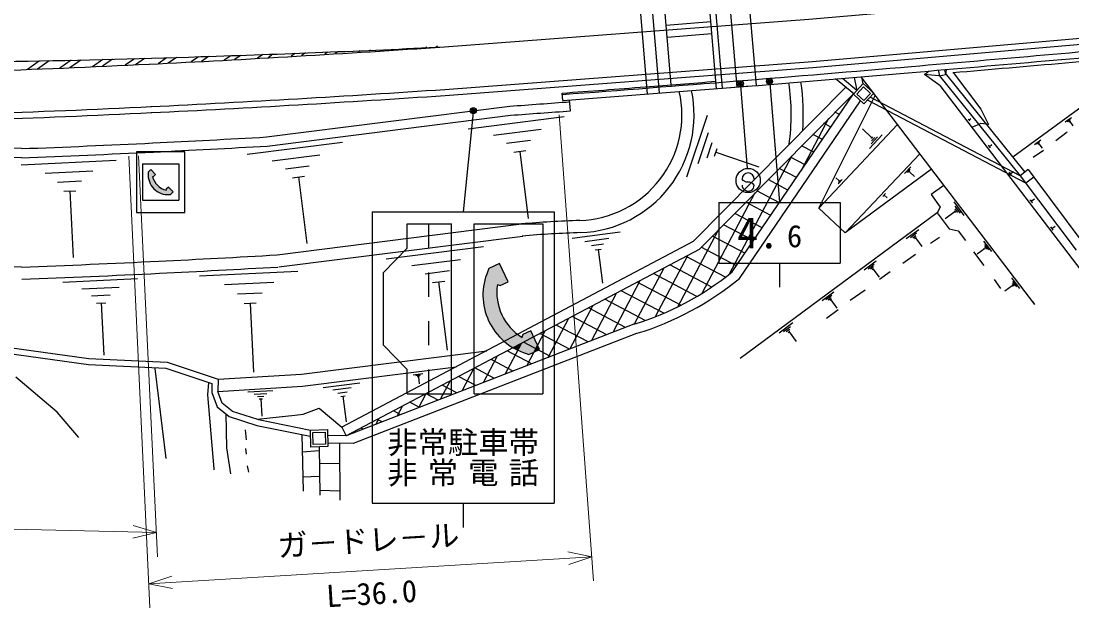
# Model space of a CAD drawing. Units: millimetres, scale not verified. Extents: x -1553829 to 1976667, y 20000 to 3795123.
# Drawn here: x 295940 to 382537, y 227963 to 276320 of the extents above; entities that cross this region are included whole.
import ezdxf
from ezdxf.enums import TextEntityAlignment as Align

# ---------------------------------------------------------------- set-up
doc = ezdxf.new("R2010")
doc.units = ezdxf.units.MM
doc.header["$LTSCALE"] = 1000
doc.header["$PDMODE"] = 32
doc.header["$PDSIZE"] = 500
for name, color, linetype, lineweight in [('M-BGD', 7, 'Continuous', 25), ('M-STR-HTXT', 7, 'Continuous', 13), ('M-STR-STR1', 1, 'Continuous', 25), ('M-STR-STRC', 7, 'Continuous', 25)]:
    doc.layers.add(name, color=color, linetype=linetype, lineweight=lineweight)
doc.styles.add('@ＭＳ ゴシック', font='')
doc.styles.add('ＭＳ ゴシック', font='')
doc.styles.get('@ＭＳ ゴシック').set_extended_font_data('@MS Gothic')
doc.styles.get('ＭＳ ゴシック').set_extended_font_data('MS Gothic')

msp = doc.modelspace()

# ---------------------------------------------------------------- hatches: boundary and pattern name
at = {"layer": 'M-BGD'}
msp.add_hatch(color=256, dxfattribs=at).paths.add_polyline_path([(308173, 262015), (308253, 262015), (308480, 262241), (308084, 262637), (307914, 262467), (307914, 262387), (307894, 262391), (307869, 262397), (307845, 262403), (307820, 262410), (307796, 262417), (307772, 262424), (307747, 262432), (307723, 262440), (307700, 262449), (307676, 262458), (307652, 262467), (307629, 262477), (307606, 262487), (307583, 262498), (307560, 262509), (307537, 262520), (307515, 262532), (307493, 262545), (307471, 262557), (307449, 262570), (307427, 262584), (307406, 262597), (307385, 262612), (307364, 262626), (307344, 262641), (307323, 262656), (307303, 262672), (307284, 262688), (307264, 262704), (307245, 262721), (307226, 262738), (307208, 262755), (307189, 262772), (307171, 262790), (307154, 262809), (307136, 262827), (307119, 262846), (307103, 262865), (307086, 262884), (307070, 262904), (307055, 262924), (307039, 262944), (307024, 262965), (307010, 262985), (306996, 263007), (306982, 263028), (306968, 263049), (306955, 263071), (306942, 263093), (306930, 263115), (306918, 263137), (306907, 263160), (306895, 263183), (306885, 263206), (306874, 263229), (306864, 263252), (306855, 263276), (306846, 263299), (306837, 263323), (306829, 263347), (306821, 263371), (306813, 263396), (306806, 263420), (306800, 263444), (306794, 263469), (306788, 263494), (306782, 263519), (306862, 263519), (307032, 263688), (306636, 264084), (306410, 263858), (306410, 263778), (306409, 263749), (306408, 263720), (306407, 263690), (306408, 263661), (306408, 263632), (306409, 263603), (306411, 263574), (306413, 263544), (306416, 263515), (306419, 263486), (306423, 263457), (306427, 263428), (306432, 263400), (306437, 263371), (306443, 263342), (306449, 263314), (306456, 263285), (306463, 263257), (306471, 263229), (306479, 263201), (306488, 263173), (306497, 263145), (306507, 263118), (306517, 263090), (306528, 263063), (306539, 263036), (306550, 263009), (306562, 262983), (306575, 262956), (306588, 262930), (306601, 262904), (306615, 262878), (306629, 262853), (306644, 262828), (306659, 262803), (306675, 262778), (306691, 262754), (306707, 262730), (306724, 262706), (306742, 262682), (306759, 262659), (306777, 262636), (306796, 262613), (306815, 262591), (306834, 262569), (306854, 262548), (306874, 262526), (306894, 262506), (306915, 262485), (306936, 262465), (306958, 262445), (306980, 262426), (307002, 262407), (307024, 262388), (307047, 262370), (307070, 262352), (307094, 262334), (307117, 262317), (307141, 262301), (307166, 262285), (307190, 262269), (307215, 262254), (307240, 262239), (307266, 262224), (307291, 262210), (307317, 262197), (307343, 262183), (307370, 262171), (307396, 262159), (307423, 262147), (307450, 262136), (307477, 262125), (307504, 262115), (307532, 262105), (307559, 262095), (307587, 262087), (307615, 262078), (307643, 262070), (307672, 262063), (307700, 262056), (307729, 262050), (307757, 262044), (307786, 262038), (307815, 262033), (307843, 262029), (307872, 262025), (307901, 262022), (307931, 262019), (307960, 262016), (307989, 262015), (308018, 262013), (308047, 262012), (308076, 262012), (308106, 262012), (308135, 262013), (308164, 262014)])
at = {"layer": 'M-STR-STRC'}
for points in [[(335417, 254522), (336069, 254827), (335359, 256349), (334489, 255944), (334407, 255718), (334374, 255637), (334341, 255556), (334310, 255474), (334281, 255391), (334253, 255308), (334226, 255225), (334201, 255141), (334177, 255056), (334155, 254972), (334135, 254887), (334115, 254801), (334098, 254715), (334081, 254629), (334067, 254543), (334054, 254456), (334042, 254369), (334032, 254282), (334023, 254195), (334016, 254108), (334010, 254020), (334006, 253933), (334004, 253845), (334003, 253757), (334003, 253670), (334005, 253582), (334009, 253495), (334014, 253407), (334021, 253320), (334029, 253233), (334038, 253145), (334050, 253059), (334062, 252972), (334077, 252885), (334092, 252799), (334110, 252713), (334128, 252628), (334148, 252542), (334170, 252457), (334193, 252373), (334218, 252289), (334244, 252205), (334272, 252122), (334301, 252039), (334331, 251957), (334363, 251876), (334396, 251795), (334431, 251714), (334467, 251634), (334505, 251555), (334544, 251476), (334584, 251399), (334625, 251322), (334668, 251245), (334713, 251169), (334758, 251095), (334805, 251021), (334853, 250947), (334903, 250875), (334953, 250804), (335005, 250733), (335058, 250663), (335113, 250595), (335168, 250527), (335225, 250460), (335283, 250394), (335342, 250329), (335402, 250266), (335463, 250203), (335526, 250141), (335589, 250081), (335654, 250022), (335719, 249963), (335763, 249925), (336858, 250503), (336857, 250504), (336796, 250551), (336737, 250599), (336679, 250647), (336621, 250697), (336565, 250748), (336509, 250800), (336454, 250853), (336400, 250906), (336347, 250961), (336295, 251017), (336244, 251073), (336194, 251130), (336145, 251189), (336097, 251248), (336050, 251307), (336004, 251368), (335960, 251430), (335916, 251492), (335873, 251555), (335832, 251619), (335791, 251683), (335752, 251748), (335714, 251814), (335677, 251881), (335641, 251948), (335606, 252015), (335573, 252084), (335540, 252153), (335509, 252222), (335479, 252292), (335451, 252363), (335423, 252434), (335397, 252505), (335372, 252577), (335349, 252649), (335326, 252722), (335305, 252795), (335285, 252869), (335267, 252942), (335250, 253017), (335234, 253091), (335219, 253166), (335206, 253241), (335194, 253316), (335183, 253391), (335174, 253467), (335165, 253542), (335159, 253618), (335153, 253694), (335149, 253770), (335146, 253846), (335145, 253922), (335145, 253998), (335146, 254074), (335148, 254150), (335152, 254226), (335157, 254302), (335164, 254378), (335172, 254454), (335181, 254529), (335191, 254605)], [(338181, 250298), (337955, 250784), (337302, 250480), (337220, 250254), (337170, 250286), (337106, 250327), (337043, 250369), (336980, 250413), (336919, 250458), (336858, 250503), (335763, 249925), (335830, 249869), (335898, 249814), (335967, 249760), (336037, 249707), (336108, 249656), (336180, 249605), (336253, 249556), (336326, 249509), (336401, 249462), (336476, 249417), (336494, 249406), (337173, 249765), (337347, 249857)], [(338354, 249325), (338503, 249607), (338181, 250298), (337347, 249857)], [(337173, 249765), (336494, 249406), (336570, 249363), (336647, 249321), (336724, 249280), (336803, 249240), (336877, 249204)], [(337569, 248938), (337794, 248856), (338209, 249049), (338354, 249325), (337347, 249857), (337173, 249765), (336877, 249204), (336957, 249168), (337037, 249132), (337118, 249098), (337199, 249066), (337281, 249035), (337364, 249005), (337447, 248977), (337530, 248950)], [(338564, 249215), (338665, 249262), (338503, 249607), (338354, 249325)], [(338564, 249215), (338354, 249325), (338209, 249049)]]:
    msp.add_hatch(color=256, dxfattribs=at).paths.add_polyline_path(points)

# ---------------------------------------------------------------- linework, layer by layer
at = {"layer": 'M-BGD'}
for p, q in [((353245, 270746), (352394, 280807)), ((354940, 270881), (354089, 280945)), ((356533, 271021), (355684, 281074)), ((347562, 270300), (346712, 280364)), ((348558, 270398), (347707, 280456)), ((349505, 271058), (348756, 279923)), ((349089, 275985), (352777, 276276)), ((349173, 274989), (352862, 275279)), ((326588, 273992), (326559, 273972)), ((327431, 274034), (327315, 273953)), ((389108, 273476), (377670, 265101)), ((371559, 271798), (370371, 271927)), ((370379, 271916), (370766, 272205)), ((371637, 271006), (370391, 271925)), ((371519, 272269), (371627, 271806)), ((371627, 271806), (372114, 271921)), ((372022, 272312), (372114, 271921)), ((372088, 272032), (378656, 263877)), ((372170, 272325), (372106, 271932)), ((364550, 270309), (363050, 271547)), ((364820, 270604), (363620, 271595)), ((365335, 271167), (364526, 270283)), ((364583, 271675), (364819, 270603)), ((365149, 271723), (379443, 252974)), ((365187, 271726), (365314, 271144)), ((365335, 271167), (366205, 270375)), ((371627, 271806), (378256, 263578)), ((340582, 269774), (340530, 270383)), ((340582, 269774), (356533, 271021)), ((351329, 258146), (363889, 270854)), ((351812, 257496), (364539, 270318)), ((354534, 255644), (364539, 270318)), ((364526, 270283), (365397, 269491)), ((365348, 270885), (364809, 270296)), ((364809, 270296), (365384, 269773)), ((365348, 270885), (365922, 270362)), ((365922, 270362), (365384, 269773)), ((366205, 270375), (365397, 269491)), ((371637, 271006), (385029, 253466)), ((341221, 268919), (341145, 269818)), ((355129, 255100), (365114, 269748)), ((361671, 260915), (366330, 270173)), ((378726, 262953), (365680, 269800)), ((378256, 263578), (365913, 270055)), ((316163, 266768), (336207, 269306)), ((316231, 266020), (336281, 268560)), ((350811, 263480), (352513, 268564)), ((363385, 268625), (363008, 268824)), ((332783, 267451), (340685, 268447)), ((360224, 263989), (362509, 268320)), ((368147, 267790), (361671, 260915)), ((362676, 267586), (362089, 267895)), ((374111, 268095), (373995, 268247)), ((374053, 268171), (374205, 268287)), ((381974, 268004), (382493, 268385)), ((382142, 268048), (382401, 268238)), ((382245, 268043), (382374, 268138)), ((382315, 268015), (382380, 268063)), ((382348, 268039), (382614, 267675)), ((334858, 266910), (338809, 267408)), ((351745, 264581), (352596, 267123)), ((361968, 266546), (361171, 266966)), ((366043, 266697), (365267, 267428)), ((366897, 266938), (365853, 265831)), ((366108, 266767), (365977, 266628)), ((366525, 266766), (366003, 266212)), ((366284, 266732), (366023, 266455)), ((382139, 267170), (381203, 266442)), ((295968, 265807), (275693, 266526)), ((314584, 265337), (322435, 266326)), ((335946, 266244), (337921, 266493)), ((352466, 265046), (352892, 266317)), ((361259, 265507), (360253, 266037)), ((375810, 265870), (375650, 266079)), ((375730, 265975), (375939, 266135)), ((379453, 266159), (379962, 266531)), ((379617, 266201), (379872, 266387)), ((379718, 266197), (379846, 266290)), ((379787, 266169), (379851, 266216)), ((379819, 266192), (380080, 265836)), ((295968, 265056), (275666, 265776)), ((305445, 265549), (305445, 260549)), ((316645, 264799), (320571, 265294)), ((336539, 265516), (337527, 265640)), ((337033, 265578), (337730, 260046)), ((353081, 265194), (353294, 265829)), ((353187, 265511), (356746, 264320)), ((354320, 255478), (359477, 265252)), ((360550, 264467), (359335, 265108)), ((369991, 265371), (363855, 258858)), ((379342, 265117), (380201, 265693)), ((295941, 264484), (303780, 264857)), ((305945, 264549), (308945, 264549)), ((305945, 264549), (305945, 261549)), ((308945, 264549), (308945, 261549)), ((317726, 264138), (319689, 264385)), ((359841, 263428), (358417, 264180)), ((368740, 263753), (369270, 264315)), ((368929, 263840), (369194, 264121)), ((297938, 263794), (301857, 263980)), ((318315, 263414), (319297, 263538)), ((318806, 263476), (319499, 257980)), ((363325, 263176), (363076, 263410)), ((370949, 264114), (363855, 258858)), ((369051, 263858), (369184, 263998)), ((369141, 263840), (369207, 263910)), ((369174, 263875), (369567, 263504)), ((377554, 263586), (377350, 263854)), ((377530, 263673), (377428, 263807)), ((377531, 263727), (377480, 263794)), ((377545, 263765), (377519, 263798)), ((377532, 263781), (377720, 263924)), ((378932, 264084), (378256, 263578)), ((378256, 263578), (382871, 257448)), ((379403, 263460), (378726, 262953)), ((298955, 263056), (300915, 263150)), ((359133, 262389), (357499, 263251)), ((363599, 263253), (363264, 262898)), ((363346, 263198), (363304, 263154)), ((363480, 263198), (363312, 263020)), ((363402, 263187), (363319, 263098)), ((371969, 262776), (370941, 262014)), ((299482, 262296), (300462, 262342)), ((299972, 262319), (300233, 256832)), ((305945, 261549), (308945, 261549)), ((352071, 253894), (356445, 262184)), ((358424, 261349), (356581, 262322)), ((366962, 261865), (367182, 262098)), ((367072, 261981), (367305, 261762)), ((379276, 261330), (379071, 261599)), ((379252, 261418), (379149, 261552)), ((379253, 261472), (379202, 261539)), ((379267, 261509), (379242, 261543)), ((379254, 261526), (379442, 261669)), ((357715, 260310), (355663, 261393)), ((361671, 260915), (363855, 258858)), ((372790, 261426), (373639, 260307)), ((372826, 260682), (372932, 260542)), ((372885, 260837), (373097, 260557)), ((372891, 261061), (373315, 260502)), ((341980, 259949), (341979, 259951)), ((357007, 259270), (354745, 260464)), ((371435, 260528), (355200, 248524)), ((371435, 260528), (372413, 259195)), ((372879, 260612), (372096, 260018)), ((317051, 257052), (337169, 259600)), ((341342, 258421), (345304, 258958)), ((350073, 252786), (353414, 259117)), ((356298, 258231), (353827, 259535)), ((368882, 258390), (369920, 259157)), ((372413, 259195), (373160, 259045)), ((373160, 259045), (373756, 258245)), ((380981, 259098), (380788, 259351)), ((380884, 259224), (381138, 259418)), ((317177, 256060), (337295, 258608)), ((351329, 258146), (322371, 242852)), ((342386, 258159), (344367, 258428)), ((355589, 257192), (352909, 258606)), ((369218, 258478), (369737, 258862)), ((369425, 258470), (369684, 258662)), ((369566, 258415), (369696, 258510)), ((369631, 258463), (370168, 257736)), ((371619, 258472), (370884, 257980)), ((375254, 258177), (375893, 257335)), ((351812, 257496), (322744, 242145)), ((326037, 256726), (334057, 257741)), ((342935, 257830), (343926, 257965)), ((343236, 257468), (343732, 257535)), ((343484, 257501), (343860, 254728)), ((354881, 256152), (351991, 257677)), ((374429, 257294), (375268, 256185)), ((375321, 257564), (374732, 257117)), ((375281, 257617), (375361, 257511)), ((375325, 257733), (375485, 257523)), ((375330, 257902), (375649, 257481)), ((295976, 256051), (274855, 256799)), ((328143, 256178), (332154, 256685)), ((348228, 251967), (350888, 257008)), ((353980, 255214), (350734, 256927)), ((365424, 255829), (366408, 256557)), ((368602, 256376), (369648, 257113)), ((310652, 255315), (318761, 255701)), ((329247, 255503), (331253, 255757)), ((346494, 251359), (348929, 255973)), ((351626, 253629), (348056, 255513)), ((352850, 254397), (349395, 256220)), ((365743, 255913), (366235, 256276)), ((365938, 255905), (366184, 256087)), ((366073, 255852), (366196, 255943)), ((366134, 255898), (366643, 255209)), ((367568, 255664), (366679, 255034)), ((299378, 254800), (305545, 255094)), ((312718, 254601), (316772, 254793)), ((329850, 254764), (330853, 254891)), ((330351, 254828), (331062, 249213)), ((344720, 250675), (346969, 254939)), ((350317, 252907), (346718, 254806)), ((376122, 255015), (376659, 254294)), ((377548, 255151), (378210, 254278)), ((377622, 254692), (377787, 254473)), ((377626, 254867), (377958, 254430)), ((300949, 254257), (304033, 254404)), ((301749, 253677), (303291, 253750)), ((313770, 253838), (315797, 253934)), ((342942, 249985), (345010, 253904)), ((348894, 252244), (345379, 254099)), ((361950, 253288), (362926, 254009)), ((362267, 253370), (362755, 253731)), ((365502, 254153), (364266, 253286)), ((377617, 254516), (377006, 254053)), ((377576, 254571), (377659, 254462)), ((302164, 253078), (302935, 253115)), ((302549, 253097), (302755, 248779)), ((314315, 253051), (315329, 253099)), ((314822, 253075), (315092, 247399)), ((341165, 249295), (343051, 252869)), ((347357, 251642), (344040, 253392)), ((362461, 253363), (362705, 253543)), ((362594, 253310), (362716, 253401)), ((362655, 253356), (363160, 252672)), ((379271, 253203), (379450, 252974)), ((345752, 251075), (342701, 252685)), ((363264, 252538), (362323, 251803)), ((346427, 251337), (322744, 242145)), ((339388, 248605), (341092, 251835)), ((342665, 249877), (340024, 251271)), ((344209, 250476), (341363, 251978)), ((358397, 250640), (359544, 251488)), ((358769, 250737), (359342, 251161)), ((346668, 250576), (323297, 241502)), ((337611, 247915), (339133, 250800)), ((341122, 249278), (338685, 250564)), ((358997, 250728), (359283, 250940)), ((359153, 250667), (359296, 250773)), ((359225, 250720), (359818, 249917)), ((290894, 249999), (301541, 248509)), ((335833, 247225), (337173, 249765)), ((339579, 248679), (337347, 249857)), ((319041, 247225), (334311, 249158)), ((334056, 246536), (335214, 248731)), ((338035, 248080), (336008, 249150)), ((301541, 248509), (307978, 248222)), ((307978, 248223), (312182, 246812)), ((319134, 246228), (331800, 247832)), ((332279, 245846), (333255, 247696)), ((334949, 246882), (333330, 247736)), ((336492, 247481), (334669, 248443)), ((312182, 246812), (312163, 245810)), ((312182, 246812), (319041, 247225)), ((328262, 247183), (329057, 247283)), ((328471, 247128), (328868, 247179)), ((328580, 247062), (328779, 247087)), ((328640, 246988), (328739, 247001)), ((328690, 246995), (328760, 246438)), ((333405, 246283), (331992, 247029)), ((312163, 245809), (319134, 246228)), ((320842, 246132), (323865, 246515)), ((321636, 245926), (323147, 246117)), ((330502, 245156), (331296, 246661)), ((331862, 245684), (330653, 246322)), ((312515, 244843), (312163, 245809)), ((314627, 245757), (316694, 245881)), ((315156, 245582), (316190, 245644)), ((315427, 245390), (315944, 245421)), ((315568, 245191), (315827, 245207)), ((315698, 245199), (315785, 243752)), ((322052, 245671), (322808, 245767)), ((322279, 245393), (322657, 245441)), ((322468, 245417), (322736, 243301)), ((328724, 244466), (329337, 245626)), ((330318, 245085), (329314, 245615)), ((313329, 244183), (312515, 244843)), ((319177, 243934), (320519, 244431)), ((320519, 244431), (322371, 242854)), ((326947, 243776), (327377, 244592)), ((328775, 244486), (327976, 244908)), ((313329, 244183), (315426, 243511)), ((313329, 244182), (315425, 243510)), ((315426, 243511), (316449, 243625)), ((316449, 243625), (317473, 243740)), ((316449, 243624), (317472, 243739)), ((317472, 243739), (318495, 243855)), ((317473, 243740), (318495, 243856)), ((318495, 243856), (319177, 243934)), ((325170, 243086), (325418, 243557)), ((325688, 243288), (325298, 243494)), ((327232, 243887), (326637, 244201)), ((314414, 242649), (314479, 241827)), ((322371, 242852), (322744, 242145)), ((323393, 242397), (323459, 242522)), ((324145, 242689), (323959, 242787)), ((319083, 242259), (319181, 237582)), ((322745, 242146), (321200, 242178)), ((314444, 241105), (314487, 240624)), ((320510, 240923), (319113, 240797)), ((320505, 241243), (320568, 237250)), ((323297, 241502), (321217, 241545)), ((322191, 241525), (322217, 236856)), ((322200, 239878), (320527, 239830)), ((314574, 239662), (314677, 239161)), ((320544, 238787), (319157, 238732)), ((322213, 237598), (320562, 237648))]:
    msp.add_line(p, q, dxfattribs=at)
for points in [[(330848, 270686), (361150, 272997), (391127, 275586)], [(330882, 270187), (361191, 272498), (391171, 275088)], [(372738, 272073), (375027, 269063), (375666, 267805)], [(375666, 267805), (375014, 267864), (374286, 267537)], [(305445, 260549), (309445, 260549), (309445, 265549), (305445, 265549)], [(306782, 263519), (306862, 263519), (307032, 263688), (306636, 264084), (306410, 263858), (306410, 263778)], [(378932, 264084), (379403, 263460), (383443, 258039)], [(308173, 262015), (308253, 262015), (308480, 262241), (308084, 262637), (307914, 262467), (307914, 262387)], [(370941, 262014), (371671, 260986), (371435, 260528)], [(274999, 252376), (278506, 252393), (281261, 251790), (290802, 249509), (301496, 248014), (307886, 247729), (311676, 246457), (311662, 245729), (312093, 244545), (313088, 243738), (315376, 243005), (319773, 242120)], [(306950, 247771), (306957, 247688), (307867, 240287)], [(300715, 241998), (298913, 244100), (295511, 246986)], [(311398, 246551), (311317, 245529), (311823, 239427), (311825, 239341)], [(312811, 243963), (312869, 241153), (313189, 239015)], [(315426, 243511), (315501, 243487), (319787, 242624)]]:
    msp.add_lwpolyline(points, dxfattribs=at)
for points in [[(319787, 242624), (321187, 242662), (321224, 241262), (319825, 241225)], [(319993, 242430), (320992, 242456), (321019, 241457), (320019, 241430)]]:
    msp.add_lwpolyline(points, close=True, dxfattribs=at)
for centre, radius, start, end in [((211419, 2029875), 1765248, 274.21554, 274.21554), ((-685253, 12498967), 12271783, 274.92976, 275.03244), ((-684919, 12495124), 12268726, 274.94537, 275.03246), ((158793, 2713358), 2449840, 274.25453, 274.9297), ((158470, 2716881), 2453266, 274.41617, 274.55253), ((341694, 268588), 17707, 352.05693, 8.572), ((341694, 268588), 18707, 355.98561, 8.36489), ((243540, 1556224), 1288500, 272.80695, 273.88533), ((243540, 1556224), 1289000, 272.80695, 273.88533), ((212315, 2019687), 1753997, 274.19202, 274.41616), ((341694, 268588), 8707, 271.91209, 12.85188), ((341694, 268588), 9707, 272.21316, 11.98318), ((183019, 2407409), 2143583, 274.09807, 274.23074), ((261456, 1190949), 922786, 271.04534, 272.80964), ((261456, 1190949), 923286, 271.04534, 272.80964), ((183019, 2407409), 2144333, 274.09861, 274.23095), ((243540, 1556224), 1291500, 272.80807, 273.22352), ((261456, 1190949), 925786, 272.13636, 272.80807), ((243540, 1556224), 1292250, 272.80807, 273.22468), ((261456, 1190949), 926536, 272.13467, 272.80807), ((308081, 263686), 1674, 176.84068, 273.15932), ((308206, 263811), 1453, 191.60151, 258.39849), ((345143, 166070), 93870, 91.92834, 94.87319), ((345148, 166009), 92931, 91.89853, 94.88097), ((261456, 1190949), 935536, 272.11458, 272.80807), ((243540, 1556224), 1301250, 272.80807, 273.23852), ((261456, 1190949), 936536, 272.11458, 272.80807), ((243540, 1556224), 1302250, 272.80807, 273.23852), ((339467, 274224), 23922, 286.91636, 309.03841), ((339465, 274227), 24722, 287.041, 309.31642)]:
    msp.add_arc(centre, radius, start, end, dxfattribs=at)
at = {"layer": 'M-STR-HTXT'}
for p, q in [((340289, 268600), (343110, 230196)), ((304815, 265178), (306552, 227963)), ((305626, 265217), (307199, 232190)), ((307104, 234188), (183499, 236981)), ((307104, 234188), (305184, 234749)), ((305161, 233714), (307104, 234188)), ((306459, 229961), (342963, 232190)), ((342963, 232190), (341004, 232589)), ((341067, 231556), (342963, 232190)), ((308355, 230595), (306459, 229961)), ((306459, 229961), (308419, 229562))]:
    msp.add_line(p, q, dxfattribs=at)
at = {"layer": 'M-STR-STR1'}
msp.add_line((353743, 270785), (352893, 280849), dxfattribs=at)
for centre, radius, start, end in [((-685209, 12498469), 12271783, 274.92976, 275.03244), ((158823, 2713021), 2450002, 274.56325, 274.92971)]:
    msp.add_arc(centre, radius, start, end, dxfattribs=at)
at = {"layer": 'M-STR-STRC'}
for p, q in [((318539, 273656), (318198, 273416)), ((319368, 273688), (319057, 273470)), ((321213, 273761), (320972, 273592)), ((322044, 273795), (321835, 273648)), ((323896, 273873), (323758, 273777)), ((324730, 273910), (324626, 273836)), ((329373, 274176), (329242, 274084)), ((330249, 274241), (330111, 274144)), ((297467, 273034), (296465, 272330)), ((298273, 273050), (297294, 272362)), ((300066, 273087), (299139, 272436)), ((300875, 273105), (299971, 272471)), ((302677, 273148), (301825, 272550)), ((303489, 273169), (302661, 272587)), ((305298, 273217), (304523, 272673)), ((306114, 273240), (305362, 272713)), ((307930, 273294), (307233, 272804)), ((308750, 273319), (308076, 272846)), ((310574, 273378), (309955, 272944)), ((311395, 273405), (310803, 272989)), ((313220, 273465), (312690, 273092)), ((314043, 273493), (313541, 273140)), ((315875, 273557), (315438, 273250)), ((316701, 273587), (316293, 273300)), ((357628, 271199), (358431, 261382)), ((355224, 271004), (355775, 264177)), ((333187, 268776), (332369, 260603)), ((355456, 263191), (355357, 263309)), ((355701, 263051), (355456, 263191)), ((356002, 263049), (355701, 263051)), ((356247, 262937), (356002, 263049)), ((356353, 262801), (356247, 262937)), ((353431, 261382), (363431, 261382)), ((353431, 261382), (353431, 256382)), ((363431, 261382), (363431, 256382)), ((324869, 260603), (324869, 236603)), ((324869, 260603), (339869, 260603)), ((339869, 260603), (339869, 236603)), ((327766, 257603), (327766, 259603)), ((327766, 259603), (331415, 259603)), ((329545, 257603), (329545, 259603)), ((331415, 245603), (331415, 259603)), ((333285, 259603), (338933, 259603)), ((333285, 245603), (333285, 259603)), ((338933, 259603), (338933, 245603)), ((327766, 257603), (325804, 255603)), ((353431, 256382), (363431, 256382)), ((358431, 256382), (358431, 254382)), ((325804, 249603), (325804, 255603)), ((329545, 253603), (329545, 255603)), ((329545, 249603), (329545, 251603)), ((325804, 249603), (327766, 247603)), ((327766, 245603), (327766, 247603)), ((329545, 245603), (329545, 247603)), ((327766, 245603), (331415, 245603)), ((333285, 245603), (338933, 245603)), ((324869, 236603), (339869, 236603)), ((332369, 236603), (332369, 234603))]:
    msp.add_line(p, q, dxfattribs=at)
for points in [[(330825, 274194), (360860, 276485), (390820, 279072)], [(335191, 254605), (335417, 254522), (336069, 254827), (335359, 256349), (334489, 255944), (334407, 255718)], [(337569, 248938), (337794, 248856), (338665, 249262), (337955, 250784), (337302, 250480), (337220, 250254)]]:
    msp.add_lwpolyline(points, dxfattribs=at)
for centre, radius in [((355212, 271154), 150), ((355212, 271154), 120), ((355212, 271154), 90), ((355212, 271154), 60), ((355212, 271154), 30), ((357616, 271348), 150), ((357616, 271348), 120), ((357616, 271348), 90), ((357616, 271348), 60), ((357616, 271348), 30), ((333202, 268926), 150), ((333202, 268926), 120), ((333202, 268926), 90), ((333202, 268926), 60), ((333202, 268926), 30), ((355856, 263180), 1000)]:
    msp.add_circle(centre, radius, dxfattribs=at)
for centre, radius, start, end in [((243540, 1556224), 1285000, 272.80695, 273.89491), ((274701, 1418709), 1145892, 271.80382, 272.80748), ((279725, 1197514), 924650, 269.90731, 271.92406), ((261456, 1190949), 919286, 271.04537, 272.80964), ((355857, 263305), 500, 359.55488, 179.55488), ((355853, 262805), 500, 179.55488, 359.55488), ((339024, 253743), 5021, 156.84068, 253.15932), ((339505, 253968), 4360, 171.60151, 238.39849)]:
    msp.add_arc(centre, radius, start, end, dxfattribs=at)
for p in [(355212, 271154), (357616, 271348), (333202, 268926)]:
    msp.add_point(p, dxfattribs=at)

# ---------------------------------------------------------------- texts
at = {"layer": 'M-STR-HTXT', "style": 'ＭＳ ゴシック'}
msp.add_text('ガ－ドレ－ル', height=1833, rotation=3.495, dxfattribs=at).set_placement((324650, 232074), align=Align.BOTTOM_CENTER)
at = {"layer": 'M-STR-HTXT', "style": '@ＭＳ ゴシック'}
msp.add_text('L=36.0', height=1833, rotation=3.495, dxfattribs=at).set_placement((324772, 230077), align=Align.TOP_CENTER)
at = {"layer": 'M-STR-STRC', "style": 'ＭＳ ゴシック'}
msp.add_text('4.', height=2566, dxfattribs=at).set_placement((358431, 258882), align=Align.MIDDLE_RIGHT)
msp.add_text('6', height=1833, dxfattribs=at).set_placement((359681, 257132), align=Align.BOTTOM_CENTER)
for s, p in [('非常駐車帯', (332369, 241603)), ('非', (327369, 239103)), ('常', (330702, 239103)), ('電', (334035, 239103)), ('話', (337369, 239103))]:
    msp.add_text(s, height=1833, dxfattribs=at).set_placement(p, align=Align.MIDDLE_CENTER)

doc.saveas('drawing.dxf')
